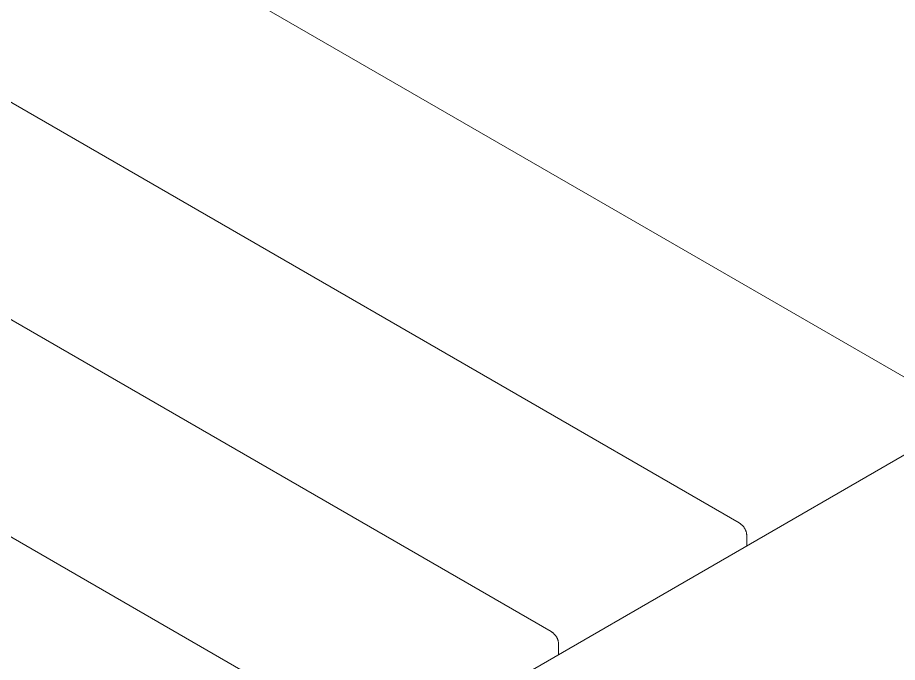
# Model space of a CAD drawing. Header units: millimetres. Extents: x -219 to 4970, y -9 to 3393.
# Drawn here: x 4637.1 to 4787.1, y 1451 to 1561 of the extents above; entities that cross this region are included whole.
import ezdxf

# ---------------------------------------------------------------- set-up
doc = ezdxf.new("R2010")
doc.units = ezdxf.units.MM
doc.layers.add('ZANO_R', color=7, linetype='Continuous', lineweight=0)

msp = doc.modelspace()

# ---------------------------------------------------------------- linework, layer by layer
at = {"layer": 'ZANO_R'}
for p, q in [((3618.55, 2133.87), (4760.15, 1474.77)), ((3586.46, 2115.34), (4728.06, 1456.24)), ((3584.64, 2079.34), (4695.97, 1437.71)), ((4501.29, 1665.34), (4797.41, 1494.38)), ((4700.55, 1435.68), (4800.77, 1493.55)), ((4760.15, 1474.77), (4760.23, 1474.72)), ((4760.23, 1474.72), (4760.3, 1474.68)), ((4760.3, 1474.68), (4760.37, 1474.63)), ((4760.37, 1474.63), (4760.44, 1474.57)), ((4760.44, 1474.57), (4760.51, 1474.52)), ((4760.51, 1474.52), (4760.58, 1474.46)), ((4760.58, 1474.46), (4760.64, 1474.4)), ((4760.64, 1474.4), (4760.71, 1474.34)), ((4760.71, 1474.34), (4760.77, 1474.28)), ((4760.77, 1474.28), (4760.82, 1474.21)), ((4760.82, 1474.21), (4760.88, 1474.14)), ((4760.88, 1474.14), (4760.93, 1474.08)), ((4760.93, 1474.08), (4760.98, 1474)), ((4760.98, 1474), (4761.03, 1473.93)), ((4761.03, 1473.93), (4761.08, 1473.86)), ((4761.08, 1473.86), (4761.12, 1473.78)), ((4761.12, 1473.78), (4761.17, 1473.7)), ((4761.17, 1473.7), (4761.2, 1473.63)), ((4761.2, 1473.63), (4761.24, 1473.55)), ((4761.24, 1473.55), (4761.27, 1473.46)), ((4761.27, 1473.46), (4761.3, 1473.38)), ((4761.3, 1473.38), (4761.33, 1473.3)), ((4761.33, 1473.3), (4761.36, 1473.22)), ((4761.36, 1473.22), (4761.38, 1473.13)), ((4761.38, 1473.13), (4761.4, 1473.05)), ((4761.4, 1473.05), (4761.41, 1472.96)), ((4761.41, 1472.96), (4761.43, 1472.87)), ((4761.43, 1472.87), (4761.44, 1472.79)), ((4761.44, 1472.79), (4761.44, 1472.7)), ((4761.44, 1472.7), (4761.45, 1472.61)), ((4761.45, 1472.61), (4761.45, 1472.52)), ((4761.45, 1472.52), (4761.45, 1470.84)), ((4728.06, 1456.24), (4728.13, 1456.2)), ((4728.13, 1456.2), (4728.21, 1456.15)), ((4728.21, 1456.15), (4728.28, 1456.1)), ((4728.28, 1456.1), (4728.35, 1456.04)), ((4728.35, 1456.04), (4728.42, 1455.99)), ((4728.42, 1455.99), (4728.49, 1455.93)), ((4728.49, 1455.93), (4728.55, 1455.87)), ((4728.55, 1455.87), (4728.61, 1455.81)), ((4728.61, 1455.81), (4728.67, 1455.75)), ((4728.67, 1455.75), (4728.73, 1455.68)), ((4728.73, 1455.68), (4728.79, 1455.62)), ((4728.79, 1455.62), (4728.84, 1455.55)), ((4728.84, 1455.55), (4728.89, 1455.48)), ((4728.89, 1455.48), (4728.94, 1455.4)), ((4728.94, 1455.4), (4728.99, 1455.33)), ((4728.99, 1455.33), (4729.03, 1455.25)), ((4729.03, 1455.25), (4729.07, 1455.18)), ((4729.07, 1455.18), (4729.11, 1455.1)), ((4729.11, 1455.1), (4729.15, 1455.02)), ((4729.15, 1455.02), (4729.18, 1454.94)), ((4729.18, 1454.94), (4729.21, 1454.85)), ((4729.21, 1454.85), (4729.24, 1454.77)), ((4729.24, 1454.77), (4729.26, 1454.69)), ((4729.26, 1454.69), (4729.28, 1454.6)), ((4729.28, 1454.6), (4729.3, 1454.52)), ((4729.3, 1454.52), (4729.32, 1454.43)), ((4729.32, 1454.43), (4729.33, 1454.34)), ((4729.33, 1454.34), (4729.34, 1454.26)), ((4729.34, 1454.26), (4729.35, 1454.17)), ((4729.35, 1454.17), (4729.36, 1454.08)), ((4729.36, 1454.08), (4729.36, 1453.99)), ((4729.36, 1453.99), (4729.36, 1452.31))]:
    msp.add_line(p, q, dxfattribs=at)

doc.saveas('drawing.dxf')
